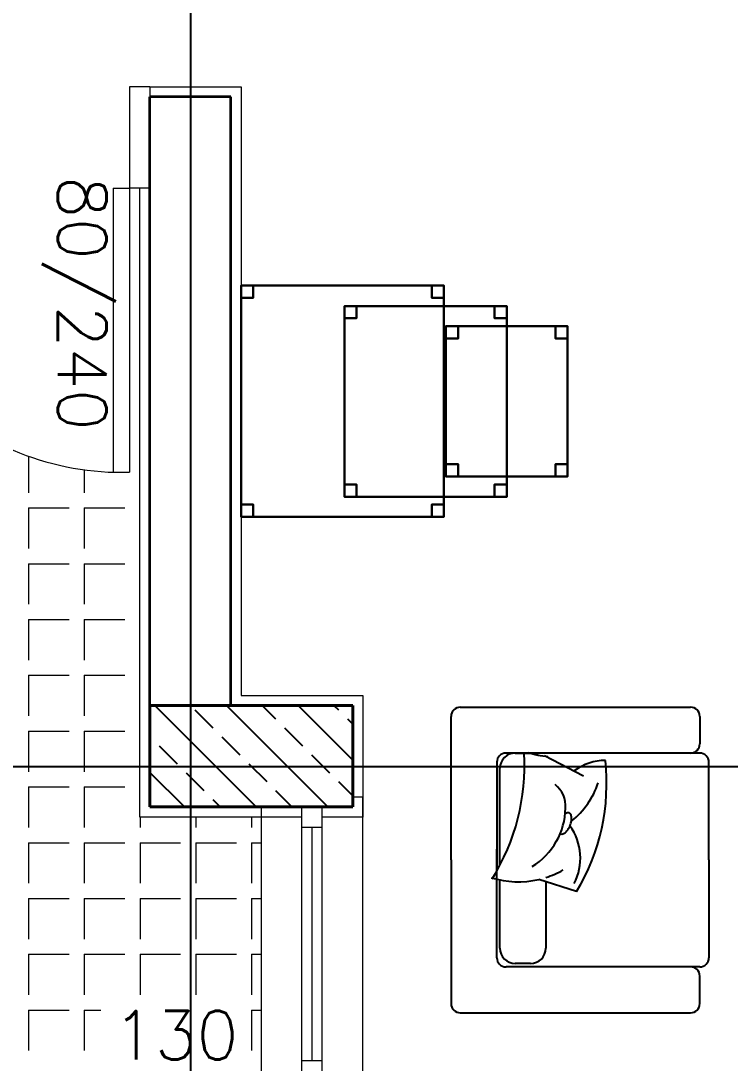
# Model space of a CAD drawing. Header units: inches. Extents: x -7543 to -822, y 102837 to 190349.
# Drawn here: x -831.6242 to -831.5893, y 102836.7978 to 102836.8492 of the extents above; entities that cross this region are included whole.
import ezdxf

# ---------------------------------------------------------------- set-up
doc = ezdxf.new("R2010")
doc.units = ezdxf.units.IN
doc.header["$MEASUREMENT"] = 0
doc.linetypes.add('DASHDOTX2', pattern=[2, 1, -0.5, 0, -0.5])
for name, color, linetype, lineweight in [('AKS', 1, 'Continuous', 25), ('İZ DÜŞÜM', 253, 'Continuous', 20), ('KOLON', 2, 'Continuous', 40), ('SIVA', 150, 'Continuous', 15), ('TARAMA', 8, 'Continuous', 25)]:
    doc.layers.add(name, color=color, linetype=linetype, lineweight=lineweight)
for name, color, linetype, lineweight, true_color in [('DUVAR', 7, 'Continuous', 35, 0xfc4642), ('KAPI', 7, 'Continuous', 18, 0xffb360), ('PENCERE', 7, 'Continuous', 18, 0xffb360), ('TEFRİŞ', 7, 'Continuous', 25, 0x78462c)]:
    doc.layers.add(name, color=color, linetype=linetype, lineweight=lineweight, true_color=true_color)
doc.styles.add('TXTX', font='TXTX')

msp = doc.modelspace()

# ---------------------------------------------------------------- linework, layer by layer
at = {"layer": 'AKS', "linetype": 'DASHDOTX2', "ltscale": 10}
for p, q in [((-831.615877394348, 102837.241780972), (-831.615877394348, 102836.7293249838)), ((-831.6986646402642, 102836.8124307916), (-831.3280608453938, 102836.8124307916))]:
    msp.add_line(p, q, dxfattribs=at)
at = {"layer": 'DUVAR'}
for p, q in [((-831.617877394348, 102836.8154307916), (-831.617877394348, 102836.8454307916)), ((-831.613877394348, 102836.8454307916), (-831.617877394348, 102836.8454307916)), ((-831.613877394348, 102836.8154307916), (-831.613877394348, 102836.8454307916))]:
    msp.add_line(p, q, dxfattribs=at)
at = {"layer": 'İZ DÜŞÜM'}
for p, q in [((-831.6238593845859, 102836.8277196493), (-831.6238593845859, 102836.8259187661)), ((-831.6211093845859, 102836.8270488106), (-831.6211093845859, 102836.8259187661)), ((-831.6238593845859, 102836.8251687661), (-831.6238593845859, 102836.8231687661)), ((-831.6238593845859, 102836.8251687661), (-831.621859384586, 102836.8251687661)), ((-831.6211093845859, 102836.8251687661), (-831.6211093845859, 102836.8231687661)), ((-831.6211093845859, 102836.8251687661), (-831.619109384586, 102836.8251687661)), ((-831.6238593845859, 102836.8224187661), (-831.6238593845859, 102836.8204187661)), ((-831.6238593845859, 102836.8224187661), (-831.621859384586, 102836.8224187661)), ((-831.6211093845859, 102836.8224187661), (-831.6211093845859, 102836.8204187661)), ((-831.6211093845859, 102836.8224187661), (-831.619109384586, 102836.8224187661)), ((-831.6238593845859, 102836.8196687661), (-831.6238593845859, 102836.8176687661)), ((-831.6238593845859, 102836.8196687661), (-831.621859384586, 102836.8196687661)), ((-831.6211093845859, 102836.8196687661), (-831.6211093845859, 102836.8176687661)), ((-831.6211093845859, 102836.8196687661), (-831.619109384586, 102836.8196687661)), ((-831.6238593845859, 102836.8169187661), (-831.6238593845859, 102836.8149187661)), ((-831.6238593845859, 102836.8169187661), (-831.621859384586, 102836.8169187661)), ((-831.6211093845859, 102836.8169187661), (-831.6211093845859, 102836.8149187661)), ((-831.6211093845859, 102836.8169187661), (-831.619109384586, 102836.8169187661)), ((-831.6238593845859, 102836.8141687661), (-831.6238593845859, 102836.8121687661)), ((-831.6238593845859, 102836.8141687661), (-831.621859384586, 102836.8141687661)), ((-831.6211093845859, 102836.8141687661), (-831.6211093845859, 102836.8121687661)), ((-831.6211093845859, 102836.8141687661), (-831.619109384586, 102836.8141687661)), ((-831.6238593845859, 102836.8114187661), (-831.6238593845859, 102836.8094187661)), ((-831.6238593845859, 102836.8114187661), (-831.621859384586, 102836.8114187661)), ((-831.6211093845859, 102836.8114187661), (-831.6211093845859, 102836.8094187661)), ((-831.6211093845859, 102836.8114187661), (-831.619109384586, 102836.8114187661)), ((-831.6183593845859, 102836.8099307916), (-831.6183593845859, 102836.8094187661)), ((-831.6156093845859, 102836.8099307916), (-831.6156093845859, 102836.8094187661)), ((-831.6128593845859, 102836.8099307916), (-831.6128593845859, 102836.8094187661)), ((-831.6238593845859, 102836.8086687661), (-831.6238593845859, 102836.8066687661)), ((-831.6238593845859, 102836.8086687661), (-831.621859384586, 102836.8086687661)), ((-831.6211093845859, 102836.8086687661), (-831.6211093845859, 102836.8066687661)), ((-831.6211093845859, 102836.8086687661), (-831.619109384586, 102836.8086687661)), ((-831.6183593845859, 102836.8086687661), (-831.6183593845859, 102836.8066687661)), ((-831.6183593845859, 102836.8086687661), (-831.616359384586, 102836.8086687661)), ((-831.6156093845859, 102836.8086687661), (-831.6156093845859, 102836.8066687661)), ((-831.6156093845859, 102836.8086687661), (-831.613609384586, 102836.8086687661)), ((-831.6128593845859, 102836.8086687661), (-831.6128593845859, 102836.8066687661)), ((-831.6128593845859, 102836.8086687661), (-831.6123773943481, 102836.8086687661)), ((-831.6238593845859, 102836.8059187661), (-831.6238593845859, 102836.8039187661)), ((-831.6238593845859, 102836.8059187661), (-831.621859384586, 102836.8059187661)), ((-831.6211093845859, 102836.8059187661), (-831.6211093845859, 102836.8039187661)), ((-831.6211093845859, 102836.8059187661), (-831.619109384586, 102836.8059187661)), ((-831.6183593845859, 102836.8059187661), (-831.6183593845859, 102836.8039187661)), ((-831.6183593845859, 102836.8059187661), (-831.616359384586, 102836.8059187661)), ((-831.6156093845859, 102836.8059187661), (-831.6156093845859, 102836.8039187661)), ((-831.6156093845859, 102836.8059187661), (-831.613609384586, 102836.8059187661)), ((-831.6128593845859, 102836.8059187661), (-831.6128593845859, 102836.8039187661)), ((-831.6128593845859, 102836.8059187661), (-831.6123773943481, 102836.8059187661)), ((-831.6238593845859, 102836.8031687661), (-831.6238593845859, 102836.8011687661)), ((-831.6238593845859, 102836.8031687661), (-831.621859384586, 102836.8031687661)), ((-831.6211093845859, 102836.8031687661), (-831.6211093845859, 102836.8011687661)), ((-831.6211093845859, 102836.8031687661), (-831.619109384586, 102836.8031687661)), ((-831.6183593845859, 102836.8031687661), (-831.6183593845859, 102836.8011687661)), ((-831.6183593845859, 102836.8031687661), (-831.616359384586, 102836.8031687661)), ((-831.6156093845859, 102836.8031687661), (-831.6156093845859, 102836.8011687661)), ((-831.6156093845859, 102836.8031687661), (-831.613609384586, 102836.8031687661)), ((-831.6128593845859, 102836.8031687661), (-831.6128593845859, 102836.8011687661)), ((-831.6128593845859, 102836.8031687661), (-831.6123773943481, 102836.8031687661)), ((-831.6238593845859, 102836.8004187661), (-831.6238593845859, 102836.7984187661)), ((-831.6238593845859, 102836.8004187661), (-831.621859384586, 102836.8004187661)), ((-831.6211093845859, 102836.8004187661), (-831.6211093845859, 102836.7984187661)), ((-831.6211093845859, 102836.8004187661), (-831.6202864222641, 102836.8004187661)), ((-831.6128593845859, 102836.8004187661), (-831.6128593845859, 102836.7984187661)), ((-831.6128593845859, 102836.8004187661), (-831.6123773943481, 102836.8004187661))]:
    msp.add_line(p, q, dxfattribs=at)
at = {"layer": 'KAPI'}
for p, q in [((-831.618877394348, 102836.8459307916), (-831.618877394348, 102836.8409307916)), ((-831.617877394348, 102836.8459307916), (-831.618877394348, 102836.8459307916)), ((-831.617877394348, 102836.8459307916), (-831.617877394348, 102836.8409307916)), ((-831.6196773943481, 102836.8409307916), (-831.6196773943481, 102836.8269307916)), ((-831.6196773943481, 102836.8409307916), (-831.618877394348, 102836.8409307916)), ((-831.617877394348, 102836.8409307916), (-831.618877394348, 102836.8409307916)), ((-831.618877394348, 102836.8409307916), (-831.618877394348, 102836.8269307916))]:
    msp.add_line(p, q, dxfattribs=at)
msp.add_arc((-831.619277394348, 102836.8405307916), 0.01360588108135596, 178.3153156342386, 271.6846843180342, dxfattribs=at)
at = {"layer": 'KOLON'}
for p, q in [((-831.617877394348, 102836.8104307916), (-831.617877394348, 102836.8154307916)), ((-831.617877394348, 102836.8154307916), (-831.6078773943481, 102836.8154307916)), ((-831.6078773943481, 102836.8154307916), (-831.6078773943481, 102836.8104307916)), ((-831.6078773943481, 102836.8104307916), (-831.617877394348, 102836.8104307916))]:
    msp.add_line(p, q, dxfattribs=at)
at = {"layer": 'PENCERE'}
for p, q in [((-831.6078773943481, 102836.8109307916), (-831.6073773943481, 102836.8109307916)), ((-831.6073773943481, 102836.7844307916), (-831.6073773943481, 102836.8109307916)), ((-831.6123773943481, 102836.7839307916), (-831.6123773943481, 102836.8104307916)), ((-831.610377394348, 102836.7844307916), (-831.610377394348, 102836.8104307916)), ((-831.609377394348, 102836.7844307916), (-831.609377394348, 102836.8104307916)), ((-831.610377394348, 102836.8094307916), (-831.609377394348, 102836.8094307916)), ((-831.609877394348, 102836.7979307916), (-831.609877394348, 102836.8094307916)), ((-831.610377394348, 102836.7979307916), (-831.609377394348, 102836.7979307916))]:
    msp.add_line(p, q, dxfattribs=at)
at = {"layer": 'SIVA'}
for p, q in [((-831.617877394348, 102836.8459307916), (-831.613377394348, 102836.8459307916)), ((-831.613377394348, 102836.8459307916), (-831.613377394348, 102836.8159307916)), ((-831.618377394348, 102836.8149307916), (-831.618377394348, 102836.8409307916)), ((-831.618377394348, 102836.8099307916), (-831.618377394348, 102836.8159307916)), ((-831.613377394348, 102836.8159307916), (-831.6073773943481, 102836.8159307916)), ((-831.6073773943481, 102836.8159307916), (-831.6073773943481, 102836.8099307916)), ((-831.610377394348, 102836.8099307916), (-831.618377394348, 102836.8099307916)), ((-831.6073773943481, 102836.8099307916), (-831.609377394348, 102836.8099307916))]:
    msp.add_line(p, q, dxfattribs=at)
at = {"layer": 'TARAMA'}
for p, q in [((-831.6176374872102, 102836.8154307916), (-831.6126374872102, 102836.8104307916)), ((-831.6156517562542, 102836.8152128276), (-831.6147678727777, 102836.8143289441)), ((-831.6141019533043, 102836.8154307916), (-831.6091019533044, 102836.8104307916)), ((-831.6123341863483, 102836.8154307916), (-831.61167428061, 102836.8147708858)), ((-831.6105664193984, 102836.8154307916), (-831.6078773943481, 102836.8127417665)), ((-831.6087986524425, 102836.8154307916), (-831.6085806884423, 102836.8152128276)), ((-831.6081387467041, 102836.8147708858), (-831.6078773943481, 102836.8145095335)), ((-831.6112323388718, 102836.8143289441), (-831.6103484553953, 102836.8134450606)), ((-831.617877394348, 102836.8139029318), (-831.6178614649453, 102836.8138870024)), ((-831.6143259310395, 102836.8138870024), (-831.613442047563, 102836.8130031189)), ((-831.6174195232071, 102836.8134450606), (-831.6165356397306, 102836.8125611772)), ((-831.609906513657, 102836.8130031189), (-831.6090226301806, 102836.8121192354)), ((-831.617877394348, 102836.8121351648), (-831.6161730211162, 102836.8104307916)), ((-831.6130001058248, 102836.8125611772), (-831.6121162223483, 102836.8116772937)), ((-831.6160936979925, 102836.8121192354), (-831.615209814516, 102836.8112353519)), ((-831.6085806884423, 102836.8116772937), (-831.6078773943481, 102836.8109739996)), ((-831.61167428061, 102836.8112353519), (-831.6108697202543, 102836.8104307916)), ((-831.6147678727777, 102836.8107934102), (-831.6144052541603, 102836.8104307916))]:
    msp.add_line(p, q, dxfattribs=at)
at = {"layer": 'TEFRİŞ'}
for p, q in [((-831.6025746316982, 102836.8153465497), (-831.5912230485095, 102836.8153465497)), ((-831.603026543457, 102836.8078146871), (-831.603026543457, 102836.814894638)), ((-831.5907711367507, 102836.814894638), (-831.5907711367507, 102836.8135389027)), ((-831.5912230485095, 102836.8130869909), (-831.6003150729043, 102836.8130869909)), ((-831.5998631611455, 102836.8130869909), (-831.599109974881, 102836.8130869909)), ((-831.5964959521308, 102836.8119548364), (-831.5984205857394, 102836.8129550557)), ((-831.5907711367507, 102836.8130869909), (-831.5912230485095, 102836.8130869909)), ((-831.5907711367507, 102836.8130869909), (-831.5907711367507, 102836.8130869909)), ((-831.6007669846631, 102836.8126350792), (-831.6007669846631, 102836.8072864549)), ((-831.6006163474101, 102836.8075627913), (-831.6006163474102, 102836.8123338047)), ((-831.5903192249918, 102836.8078146871), (-831.590319224992, 102836.8126350792)), ((-831.6007669846631, 102836.802994295), (-831.6007669846631, 102836.8083429193)), ((-831.603026543457, 102836.8078146871), (-831.603026543457, 102836.8007347362)), ((-831.5903192249918, 102836.8078146871), (-831.5903192249918, 102836.802994295)), ((-831.6006163474101, 102836.8034647361), (-831.6006163474101, 102836.8068331677)), ((-831.5968387765379, 102836.8062543778), (-831.5987025682214, 102836.8068581201)), ((-831.5983567886163, 102836.8067461109), (-831.5983567886162, 102836.8034647361)), ((-831.5912230485094, 102836.8025423832), (-831.6003150729043, 102836.8025423832)), ((-831.5991099748809, 102836.8027115498), (-831.5998631611455, 102836.8027115498)), ((-831.5907711367506, 102836.8025423832), (-831.5912230485094, 102836.8025423832)), ((-831.5907711367506, 102836.8025423832), (-831.5907711367506, 102836.8025423832)), ((-831.5907711367506, 102836.8007347362), (-831.5907711367506, 102836.8020904715)), ((-831.6025746316982, 102836.8002828244), (-831.5912230485094, 102836.8002828244))]:
    msp.add_line(p, q, dxfattribs=at)
for centre, radius, start, end in [((-831.6025746316982, 102836.814894638), 0.000451911758771268, 90, 180), ((-831.5912230485095, 102836.814894638), 0.0004519117587717318, 0, 90), ((-831.5912230485095, 102836.8135389027), 0.0004519117587720101, 270, 0), ((-831.6099260048654, 102836.8124584697), 0.01051843088521889, 328.0043636620915, 3.351369784861185), ((-831.6003150729043, 102836.8126350792), 0.0004519117587718246, 90, 180), ((-831.5998631611455, 102836.8123338047), 0.0007531862646186307, 90, 180), ((-831.5979286638152, 102836.8173837205), 0.004470957498263651, 252.8603406536967, 265.8560006152833), ((-831.599109974881, 102836.8123338047), 0.000753186264617756, 59.93238100259143, 90), ((-831.5954040553776, 102836.8101218365), 0.002603687489061572, 90.2327000660219, 126.6075334711395), ((-831.6058764451607, 102836.8116356355), 0.01051843088521889, 329.2293559587206, 5.947375745460768), ((-831.5907711367507, 102836.8126350792), 0.0004519117587713971, 0, 90), ((-831.5994263921517, 102836.8127615317), 0.00381843382496293, 307.6384493557893, 342.613905803093), ((-831.5986796289199, 102836.810487813), 0.001299108500386251, 354.7691652452057, 53.29823911595543), ((-831.6008646242859, 102836.8104413835), 0.003479438900663806, 301.9056332175428, 358.8141575649782), ((-831.597181155528, 102836.8097610788), 0.0003987088870465313, 108.1109266480063, 123.7583672069343), ((-831.5972600530241, 102836.8100023102), 0.000144903052449773, 68.20273783994867, 108.1109266701619), ((-831.5972600530242, 102836.8100023102), 0.0001449030524805355, 28.29454894525629, 68.20273782954598), ((-831.5974835347602, 102836.8098820051), 0.0003987088869424537, 4.549651945176623, 28.29454894525629), ((-831.5981951827206, 102836.8099342922), 0.001118023750526282, 338.2027377819734, 349.7955216624188), ((-831.5977756035388, 102836.8098587641), 0.0006917008929700982, 349.7955216624188, 4.549651945176623), ((-831.5975648283319, 102836.809240212), 0.0001449030523310703, 236.0113101872995, 248.2027377920251), ((-831.597564828332, 102836.809240212), 0.0001449030524480476, 248.2027378399486, 288.1109266701619), ((-831.5976437258281, 102836.8094814434), 0.0003987088870213372, 288.1109266507922, 311.8558236070674), ((-831.5978392272277, 102836.8096996715), 0.0006917008929874528, 311.855823618016, 326.6099539447245), ((-831.5981951827207, 102836.8099342922), 0.00111802375063117, 326.6099539441867, 338.202737781804), ((-831.5993682706636, 102836.8079048624), 0.002714633946096135, 332.4617526060194, 35.83365325058333), ((-831.5997163956876, 102836.8112126138), 0.004470957498263651, 287.7038766447208, 299.6917915332837), ((-831.5997163956876, 102836.8112126138), 0.004470957498263651, 252.7281262088945, 283.1063038494281), ((-831.5998631611455, 102836.8034647361), 0.0007531862646188494, 180, 270), ((-831.5991099748809, 102836.8034647361), 0.0007531862646188494, 270, 0), ((-831.6003150729043, 102836.802994295), 0.0004519117587718344, 180, 270), ((-831.5907711367506, 102836.802994295), 0.0004519117587716158, 270, 0), ((-831.5912230485094, 102836.8020904715), 0.0004519117587718344, 0, 90), ((-831.6025746316982, 102836.8007347362), 0.0004519117587709597, 180, 270), ((-831.5912230485094, 102836.8007347362), 0.0004519117587716158, 270, 0)]:
    msp.add_arc(centre, radius, start, end, dxfattribs=at)
for points in [[(-831.613377394348, 102836.8247307916, 0.0004000000000000014), (-831.613377394348, 102836.8247307916), (-831.613377394348, 102836.8361307916), (-831.613377394348, 102836.8361307916, 0.0004000000000000014)], [(-831.613377394348, 102836.8247307916), (-831.6033773943481, 102836.8247307916), (-831.6033773943481, 102836.8361307916), (-831.613377394348, 102836.8361307916)], [(-831.613377394348, 102836.8361307916, 0.0004000000000000014), (-831.613377394348, 102836.8361307916), (-831.613377394348, 102836.8361307916, 0.0004000000000000014)], [(-831.613377394348, 102836.8361307916), (-831.6033773943481, 102836.8361307916), (-831.6033773943481, 102836.8361307916, 0.0004000000000000014), (-831.613377394348, 102836.8361307916, 0.0004000000000000014)], [(-831.613377394348, 102836.8361307916, 0.0004000000000000014), (-831.613377394348, 102836.8361307916, 0.0004000000000000014), (-831.613377394348, 102836.8247307916, 0.0004000000000000014)], [(-831.613377394348, 102836.8361307916, 0.0004000000000000014), (-831.6033773943481, 102836.8361307916, 0.0004000000000000014), (-831.6033773943481, 102836.8247307916, 0.0004000000000000014), (-831.613377394348, 102836.8247307916, 0.0004000000000000014)], [(-831.613377394348, 102836.8355307916), (-831.613377394348, 102836.8355307916, -0.0114), (-831.613377394348, 102836.8361307916, -0.0114), (-831.613377394348, 102836.8361307916)], [(-831.613377394348, 102836.8355307916, -0.0114), (-831.6127773943481, 102836.8355307916, -0.0114), (-831.6127773943481, 102836.8361307916, -0.0114), (-831.613377394348, 102836.8361307916, -0.0114)], [(-831.613377394348, 102836.8361307916), (-831.613377394348, 102836.8361307916, -0.0114), (-831.613377394348, 102836.8361307916)], [(-831.613377394348, 102836.8361307916, -0.0114), (-831.6127773943481, 102836.8361307916, -0.0114), (-831.6127773943481, 102836.8361307916), (-831.613377394348, 102836.8361307916)], [(-831.613377394348, 102836.8361307916), (-831.613377394348, 102836.8361307916), (-831.613377394348, 102836.8355307916)], [(-831.613377394348, 102836.8361307916), (-831.6127773943481, 102836.8361307916), (-831.6127773943481, 102836.8355307916), (-831.613377394348, 102836.8355307916)], [(-831.6127773943481, 102836.8361307916), (-831.6127773943481, 102836.8361307916, -0.0114), (-831.6127773943481, 102836.8355307916, -0.0114), (-831.6127773943481, 102836.8355307916)], [(-831.6127773943481, 102836.8361307916, -0.0114), (-831.6127773943481, 102836.8361307916, -0.0114), (-831.6127773943481, 102836.8355307916, -0.0114)], [(-831.603977394348, 102836.8355307916), (-831.603977394348, 102836.8355307916, -0.0114), (-831.603977394348, 102836.8361307916, -0.0114), (-831.603977394348, 102836.8361307916)], [(-831.603977394348, 102836.8355307916, -0.0114), (-831.6033773943481, 102836.8355307916, -0.0114), (-831.6033773943481, 102836.8361307916, -0.0114), (-831.603977394348, 102836.8361307916, -0.0114)], [(-831.603977394348, 102836.8361307916), (-831.603977394348, 102836.8361307916, -0.0114), (-831.603977394348, 102836.8361307916)], [(-831.603977394348, 102836.8361307916, -0.0114), (-831.6033773943481, 102836.8361307916, -0.0114), (-831.6033773943481, 102836.8361307916), (-831.603977394348, 102836.8361307916)], [(-831.603977394348, 102836.8361307916), (-831.603977394348, 102836.8361307916), (-831.603977394348, 102836.8355307916)], [(-831.603977394348, 102836.8361307916), (-831.6033773943481, 102836.8361307916), (-831.6033773943481, 102836.8355307916), (-831.603977394348, 102836.8355307916)], [(-831.6033773943481, 102836.8361307916), (-831.6033773943481, 102836.8361307916, -0.0114), (-831.6033773943481, 102836.8355307916, -0.0114), (-831.6033773943481, 102836.8355307916)], [(-831.6033773943481, 102836.8361307916, -0.0114), (-831.6033773943481, 102836.8361307916, -0.0114), (-831.6033773943481, 102836.8355307916, -0.0114)], [(-831.6033773943481, 102836.8361307916, 0.0004000000000000014), (-831.6033773943481, 102836.8361307916), (-831.6033773943481, 102836.8247307916), (-831.6033773943481, 102836.8247307916, 0.0004000000000000014)], [(-831.6033773943481, 102836.8361307916), (-831.6033773943481, 102836.8361307916), (-831.6033773943481, 102836.8247307916)], [(-831.6127773943481, 102836.8355307916), (-831.6127773943481, 102836.8355307916, -0.0114), (-831.613377394348, 102836.8355307916, -0.0114), (-831.613377394348, 102836.8355307916)], [(-831.6127773943481, 102836.8355307916, -0.0114), (-831.6127773943481, 102836.8355307916, -0.0114), (-831.6127773943481, 102836.8355307916, -0.0114), (-831.613377394348, 102836.8355307916, -0.0114)], [(-831.6033773943481, 102836.8355307916), (-831.6033773943481, 102836.8355307916, -0.0114), (-831.603977394348, 102836.8355307916, -0.0114), (-831.603977394348, 102836.8355307916)], [(-831.6033773943481, 102836.8355307916, -0.0114), (-831.6033773943481, 102836.8355307916, -0.0114), (-831.6033773943481, 102836.8355307916, -0.0114), (-831.603977394348, 102836.8355307916, -0.0114)], [(-831.6082857343481, 102836.8257230516, -0.0007999999999999986), (-831.6082857343481, 102836.8257230516, -0.001199999999999999), (-831.6082857343481, 102836.8351230516, -0.001199999999999999), (-831.6082857343481, 102836.8351230516, -0.0007999999999999986)], [(-831.6082857343481, 102836.8257230516, -0.001199999999999999), (-831.6002857343481, 102836.8257230516, -0.001199999999999999), (-831.6002857343481, 102836.8351230516, -0.001199999999999999), (-831.6082857343481, 102836.8351230516, -0.001199999999999999)], [(-831.6082857343481, 102836.8351230516, -0.0007999999999999986), (-831.6082857343481, 102836.8351230516, -0.001199999999999999), (-831.6082857343481, 102836.8351230516, -0.0007999999999999986)], [(-831.6082857343481, 102836.8351230516, -0.001199999999999999), (-831.6002857343481, 102836.8351230516, -0.001199999999999999), (-831.6002857343481, 102836.8351230516, -0.0007999999999999986), (-831.6082857343481, 102836.8351230516, -0.0007999999999999986)], [(-831.6082857343481, 102836.8351230516, -0.0007999999999999986), (-831.6082857343481, 102836.8351230516, -0.0007999999999999986), (-831.6082857343481, 102836.8257230516, -0.0007999999999999986)], [(-831.6082857343481, 102836.8351230516, -0.0007999999999999986), (-831.6002857343481, 102836.8351230516, -0.0007999999999999986), (-831.6002857343481, 102836.8257230516, -0.0007999999999999986), (-831.6082857343481, 102836.8257230516, -0.0007999999999999986)], [(-831.6082857343481, 102836.8345230516, -0.001199999999999999), (-831.6082857343481, 102836.8345230516, -0.0114), (-831.6082857343481, 102836.8351230516, -0.0114), (-831.6082857343481, 102836.8351230516, -0.001199999999999999)], [(-831.6082857343481, 102836.8345230516, -0.0114), (-831.607685734348, 102836.8345230516, -0.0114), (-831.607685734348, 102836.8351230516, -0.0114), (-831.6082857343481, 102836.8351230516, -0.0114)], [(-831.6082857343481, 102836.8351230516, -0.001199999999999999), (-831.6082857343481, 102836.8351230516, -0.0114), (-831.6082857343481, 102836.8351230516, -0.001199999999999999)], [(-831.6082857343481, 102836.8351230516, -0.0114), (-831.607685734348, 102836.8351230516, -0.0114), (-831.607685734348, 102836.8351230516, -0.001199999999999999), (-831.6082857343481, 102836.8351230516, -0.001199999999999999)], [(-831.6082857343481, 102836.8351230516, -0.001199999999999999), (-831.6082857343481, 102836.8351230516, -0.001199999999999999), (-831.6082857343481, 102836.8345230516, -0.001199999999999999)], [(-831.6082857343481, 102836.8351230516, -0.001199999999999999), (-831.607685734348, 102836.8351230516, -0.001199999999999999), (-831.607685734348, 102836.8345230516, -0.001199999999999999), (-831.6082857343481, 102836.8345230516, -0.001199999999999999)], [(-831.607685734348, 102836.8351230516, -0.001199999999999999), (-831.607685734348, 102836.8351230516, -0.0114), (-831.607685734348, 102836.8345230516, -0.0114), (-831.607685734348, 102836.8345230516, -0.001199999999999999)], [(-831.607685734348, 102836.8351230516, -0.0114), (-831.607685734348, 102836.8351230516, -0.0114), (-831.607685734348, 102836.8345230516, -0.0114)], [(-831.600885734348, 102836.8345230516, -0.001199999999999999), (-831.600885734348, 102836.8345230516, -0.0114), (-831.600885734348, 102836.8351230516, -0.0114), (-831.600885734348, 102836.8351230516, -0.001199999999999999)], [(-831.600885734348, 102836.8345230516, -0.0114), (-831.6002857343481, 102836.8345230516, -0.0114), (-831.6002857343481, 102836.8351230516, -0.0114), (-831.600885734348, 102836.8351230516, -0.0114)], [(-831.600885734348, 102836.8351230516, -0.001199999999999999), (-831.600885734348, 102836.8351230516, -0.0114), (-831.600885734348, 102836.8351230516, -0.001199999999999999)], [(-831.600885734348, 102836.8351230516, -0.0114), (-831.6002857343481, 102836.8351230516, -0.0114), (-831.6002857343481, 102836.8351230516, -0.001199999999999999), (-831.600885734348, 102836.8351230516, -0.001199999999999999)], [(-831.600885734348, 102836.8351230516, -0.001199999999999999), (-831.600885734348, 102836.8351230516, -0.001199999999999999), (-831.600885734348, 102836.8345230516, -0.001199999999999999)], [(-831.600885734348, 102836.8351230516, -0.001199999999999999), (-831.6002857343481, 102836.8351230516, -0.001199999999999999), (-831.6002857343481, 102836.8345230516, -0.001199999999999999), (-831.600885734348, 102836.8345230516, -0.001199999999999999)], [(-831.6002857343481, 102836.8351230516, -0.0007999999999999986), (-831.6002857343481, 102836.8351230516, -0.001199999999999999), (-831.6002857343481, 102836.8257230516, -0.001199999999999999), (-831.6002857343481, 102836.8257230516, -0.0007999999999999986)], [(-831.6002857343481, 102836.8351230516, -0.001199999999999999), (-831.6002857343481, 102836.8351230516, -0.001199999999999999), (-831.6002857343481, 102836.8257230516, -0.001199999999999999)], [(-831.6002857343481, 102836.8351230516, -0.001199999999999999), (-831.6002857343481, 102836.8351230516, -0.0114), (-831.6002857343481, 102836.8345230516, -0.0114), (-831.6002857343481, 102836.8345230516, -0.001199999999999999)], [(-831.6002857343481, 102836.8351230516, -0.0114), (-831.6002857343481, 102836.8351230516, -0.0114), (-831.6002857343481, 102836.8345230516, -0.0114)], [(-831.607685734348, 102836.8345230516, -0.001199999999999999), (-831.607685734348, 102836.8345230516, -0.0114), (-831.6082857343481, 102836.8345230516, -0.0114), (-831.6082857343481, 102836.8345230516, -0.001199999999999999)], [(-831.607685734348, 102836.8345230516, -0.0114), (-831.607685734348, 102836.8345230516, -0.0114), (-831.607685734348, 102836.8345230516, -0.0114), (-831.6082857343481, 102836.8345230516, -0.0114)], [(-831.6002857343481, 102836.8345230516, -0.001199999999999999), (-831.6002857343481, 102836.8345230516, -0.0114), (-831.600885734348, 102836.8345230516, -0.0114), (-831.600885734348, 102836.8345230516, -0.001199999999999999)], [(-831.6002857343481, 102836.8345230516, -0.0114), (-831.6002857343481, 102836.8345230516, -0.0114), (-831.6002857343481, 102836.8345230516, -0.0114), (-831.600885734348, 102836.8345230516, -0.0114)], [(-831.603285734348, 102836.8335230516, -0.002399999999999999), (-831.603285734348, 102836.8335230516, -0.0114), (-831.603285734348, 102836.8341230516, -0.0114), (-831.603285734348, 102836.8341230516, -0.002399999999999999)], [(-831.603285734348, 102836.8335230516, -0.0114), (-831.602685734348, 102836.8335230516, -0.0114), (-831.602685734348, 102836.8341230516, -0.0114), (-831.603285734348, 102836.8341230516, -0.0114)], [(-831.603285734348, 102836.8341230516, -0.002399999999999999), (-831.603285734348, 102836.8341230516, -0.0114), (-831.603285734348, 102836.8341230516, -0.002399999999999999)], [(-831.603285734348, 102836.8341230516, -0.0114), (-831.602685734348, 102836.8341230516, -0.0114), (-831.602685734348, 102836.8341230516, -0.002399999999999999), (-831.603285734348, 102836.8341230516, -0.002399999999999999)], [(-831.603285734348, 102836.8341230516, -0.002399999999999999), (-831.603285734348, 102836.8341230516, -0.002399999999999999), (-831.603285734348, 102836.8335230516, -0.002399999999999999)], [(-831.603285734348, 102836.8341230516, -0.002399999999999999), (-831.602685734348, 102836.8341230516, -0.002399999999999999), (-831.602685734348, 102836.8335230516, -0.002399999999999999), (-831.603285734348, 102836.8335230516, -0.002399999999999999)], [(-831.603285734348, 102836.8267230516, -0.001999999999999999), (-831.603285734348, 102836.8267230516, -0.002399999999999999), (-831.603285734348, 102836.8341230516, -0.002399999999999999), (-831.603285734348, 102836.8341230516, -0.001999999999999999)], [(-831.603285734348, 102836.8267230516, -0.002399999999999999), (-831.597285734348, 102836.8267230516, -0.002399999999999999), (-831.597285734348, 102836.8341230516, -0.002399999999999999), (-831.603285734348, 102836.8341230516, -0.002399999999999999)], [(-831.603285734348, 102836.8341230516, -0.001999999999999999), (-831.603285734348, 102836.8341230516, -0.002399999999999999), (-831.603285734348, 102836.8341230516, -0.001999999999999999)], [(-831.603285734348, 102836.8341230516, -0.002399999999999999), (-831.597285734348, 102836.8341230516, -0.002399999999999999), (-831.597285734348, 102836.8341230516, -0.001999999999999999), (-831.603285734348, 102836.8341230516, -0.001999999999999999)], [(-831.603285734348, 102836.8341230516, -0.001999999999999999), (-831.603285734348, 102836.8341230516, -0.001999999999999999), (-831.603285734348, 102836.8267230516, -0.001999999999999999)], [(-831.603285734348, 102836.8341230516, -0.001999999999999999), (-831.597285734348, 102836.8341230516, -0.001999999999999999), (-831.597285734348, 102836.8267230516, -0.001999999999999999), (-831.603285734348, 102836.8267230516, -0.001999999999999999)], [(-831.602685734348, 102836.8341230516, -0.002399999999999999), (-831.602685734348, 102836.8341230516, -0.0114), (-831.602685734348, 102836.8335230516, -0.0114), (-831.602685734348, 102836.8335230516, -0.002399999999999999)], [(-831.602685734348, 102836.8341230516, -0.0114), (-831.602685734348, 102836.8341230516, -0.0114), (-831.602685734348, 102836.8335230516, -0.0114)], [(-831.5978857343481, 102836.8335230516, -0.002399999999999999), (-831.5978857343481, 102836.8335230516, -0.0114), (-831.5978857343481, 102836.8341230516, -0.0114), (-831.5978857343481, 102836.8341230516, -0.002399999999999999)], [(-831.5978857343481, 102836.8335230516, -0.0114), (-831.597285734348, 102836.8335230516, -0.0114), (-831.597285734348, 102836.8341230516, -0.0114), (-831.5978857343481, 102836.8341230516, -0.0114)], [(-831.5978857343481, 102836.8341230516, -0.002399999999999999), (-831.5978857343481, 102836.8341230516, -0.0114), (-831.5978857343481, 102836.8341230516, -0.002399999999999999)], [(-831.5978857343481, 102836.8341230516, -0.0114), (-831.597285734348, 102836.8341230516, -0.0114), (-831.597285734348, 102836.8341230516, -0.002399999999999999), (-831.5978857343481, 102836.8341230516, -0.002399999999999999)], [(-831.5978857343481, 102836.8341230516, -0.002399999999999999), (-831.5978857343481, 102836.8341230516, -0.002399999999999999), (-831.5978857343481, 102836.8335230516, -0.002399999999999999)], [(-831.5978857343481, 102836.8341230516, -0.002399999999999999), (-831.597285734348, 102836.8341230516, -0.002399999999999999), (-831.597285734348, 102836.8335230516, -0.002399999999999999), (-831.5978857343481, 102836.8335230516, -0.002399999999999999)], [(-831.597285734348, 102836.8341230516, -0.002399999999999999), (-831.597285734348, 102836.8341230516, -0.0114), (-831.597285734348, 102836.8335230516, -0.0114), (-831.597285734348, 102836.8335230516, -0.002399999999999999)], [(-831.597285734348, 102836.8341230516, -0.0114), (-831.597285734348, 102836.8341230516, -0.0114), (-831.597285734348, 102836.8335230516, -0.0114)], [(-831.597285734348, 102836.8341230516, -0.001999999999999999), (-831.597285734348, 102836.8341230516, -0.002399999999999999), (-831.597285734348, 102836.8267230516, -0.002399999999999999), (-831.597285734348, 102836.8267230516, -0.001999999999999999)], [(-831.597285734348, 102836.8341230516, -0.002399999999999999), (-831.597285734348, 102836.8341230516, -0.002399999999999999), (-831.597285734348, 102836.8267230516, -0.002399999999999999)], [(-831.602685734348, 102836.8335230516, -0.002399999999999999), (-831.602685734348, 102836.8335230516, -0.0114), (-831.603285734348, 102836.8335230516, -0.0114), (-831.603285734348, 102836.8335230516, -0.002399999999999999)], [(-831.602685734348, 102836.8335230516, -0.0114), (-831.602685734348, 102836.8335230516, -0.0114), (-831.602685734348, 102836.8335230516, -0.0114), (-831.603285734348, 102836.8335230516, -0.0114)], [(-831.597285734348, 102836.8335230516, -0.002399999999999999), (-831.597285734348, 102836.8335230516, -0.0114), (-831.5978857343481, 102836.8335230516, -0.0114), (-831.5978857343481, 102836.8335230516, -0.002399999999999999)], [(-831.597285734348, 102836.8335230516, -0.0114), (-831.597285734348, 102836.8335230516, -0.0114), (-831.597285734348, 102836.8335230516, -0.0114), (-831.5978857343481, 102836.8335230516, -0.0114)], [(-831.603285734348, 102836.8267230516, -0.002399999999999999), (-831.603285734348, 102836.8267230516, -0.0114), (-831.603285734348, 102836.8273230516, -0.0114), (-831.603285734348, 102836.8273230516, -0.002399999999999999)], [(-831.603285734348, 102836.8267230516, -0.0114), (-831.602685734348, 102836.8267230516, -0.0114), (-831.602685734348, 102836.8273230516, -0.0114), (-831.603285734348, 102836.8273230516, -0.0114)], [(-831.603285734348, 102836.8273230516, -0.002399999999999999), (-831.603285734348, 102836.8273230516, -0.0114), (-831.603285734348, 102836.8273230516, -0.002399999999999999)], [(-831.603285734348, 102836.8273230516, -0.0114), (-831.602685734348, 102836.8273230516, -0.0114), (-831.602685734348, 102836.8273230516, -0.002399999999999999), (-831.603285734348, 102836.8273230516, -0.002399999999999999)], [(-831.603285734348, 102836.8273230516, -0.002399999999999999), (-831.603285734348, 102836.8273230516, -0.002399999999999999), (-831.603285734348, 102836.8267230516, -0.002399999999999999)], [(-831.603285734348, 102836.8273230516, -0.002399999999999999), (-831.602685734348, 102836.8273230516, -0.002399999999999999), (-831.602685734348, 102836.8267230516, -0.002399999999999999), (-831.603285734348, 102836.8267230516, -0.002399999999999999)], [(-831.602685734348, 102836.8273230516, -0.002399999999999999), (-831.602685734348, 102836.8273230516, -0.0114), (-831.602685734348, 102836.8267230516, -0.0114), (-831.602685734348, 102836.8267230516, -0.002399999999999999)], [(-831.602685734348, 102836.8273230516, -0.0114), (-831.602685734348, 102836.8273230516, -0.0114), (-831.602685734348, 102836.8267230516, -0.0114)], [(-831.5978857343481, 102836.8267230516, -0.002399999999999999), (-831.5978857343481, 102836.8267230516, -0.0114), (-831.5978857343481, 102836.8273230516, -0.0114), (-831.5978857343481, 102836.8273230516, -0.002399999999999999)], [(-831.5978857343481, 102836.8267230516, -0.0114), (-831.597285734348, 102836.8267230516, -0.0114), (-831.597285734348, 102836.8273230516, -0.0114), (-831.5978857343481, 102836.8273230516, -0.0114)], [(-831.5978857343481, 102836.8273230516, -0.002399999999999999), (-831.5978857343481, 102836.8273230516, -0.0114), (-831.5978857343481, 102836.8273230516, -0.002399999999999999)], [(-831.5978857343481, 102836.8273230516, -0.0114), (-831.597285734348, 102836.8273230516, -0.0114), (-831.597285734348, 102836.8273230516, -0.002399999999999999), (-831.5978857343481, 102836.8273230516, -0.002399999999999999)], [(-831.5978857343481, 102836.8273230516, -0.002399999999999999), (-831.5978857343481, 102836.8273230516, -0.002399999999999999), (-831.5978857343481, 102836.8267230516, -0.002399999999999999)], [(-831.5978857343481, 102836.8273230516, -0.002399999999999999), (-831.597285734348, 102836.8273230516, -0.002399999999999999), (-831.597285734348, 102836.8267230516, -0.002399999999999999), (-831.5978857343481, 102836.8267230516, -0.002399999999999999)], [(-831.597285734348, 102836.8273230516, -0.002399999999999999), (-831.597285734348, 102836.8273230516, -0.0114), (-831.597285734348, 102836.8267230516, -0.0114), (-831.597285734348, 102836.8267230516, -0.002399999999999999)], [(-831.597285734348, 102836.8273230516, -0.0114), (-831.597285734348, 102836.8273230516, -0.0114), (-831.597285734348, 102836.8267230516, -0.0114)], [(-831.602685734348, 102836.8267230516, -0.002399999999999999), (-831.602685734348, 102836.8267230516, -0.0114), (-831.603285734348, 102836.8267230516, -0.0114), (-831.603285734348, 102836.8267230516, -0.002399999999999999)], [(-831.602685734348, 102836.8267230516, -0.0114), (-831.602685734348, 102836.8267230516, -0.0114), (-831.602685734348, 102836.8267230516, -0.0114), (-831.603285734348, 102836.8267230516, -0.0114)], [(-831.597285734348, 102836.8267230516, -0.001999999999999999), (-831.597285734348, 102836.8267230516, -0.002399999999999999), (-831.603285734348, 102836.8267230516, -0.002399999999999999), (-831.603285734348, 102836.8267230516, -0.001999999999999999)], [(-831.597285734348, 102836.8267230516, -0.002399999999999999), (-831.597285734348, 102836.8267230516, -0.002399999999999999), (-831.597285734348, 102836.8267230516, -0.002399999999999999), (-831.603285734348, 102836.8267230516, -0.002399999999999999)], [(-831.597285734348, 102836.8267230516, -0.002399999999999999), (-831.597285734348, 102836.8267230516, -0.0114), (-831.5978857343481, 102836.8267230516, -0.0114), (-831.5978857343481, 102836.8267230516, -0.002399999999999999)], [(-831.597285734348, 102836.8267230516, -0.0114), (-831.597285734348, 102836.8267230516, -0.0114), (-831.597285734348, 102836.8267230516, -0.0114), (-831.5978857343481, 102836.8267230516, -0.0114)], [(-831.6082857343481, 102836.8257230516, -0.001199999999999999), (-831.6082857343481, 102836.8257230516, -0.0114), (-831.6082857343481, 102836.8263230516, -0.0114), (-831.6082857343481, 102836.8263230516, -0.001199999999999999)], [(-831.6082857343481, 102836.8257230516, -0.0114), (-831.607685734348, 102836.8257230516, -0.0114), (-831.607685734348, 102836.8263230516, -0.0114), (-831.6082857343481, 102836.8263230516, -0.0114)], [(-831.6082857343481, 102836.8263230516, -0.001199999999999999), (-831.6082857343481, 102836.8263230516, -0.0114), (-831.6082857343481, 102836.8263230516, -0.001199999999999999)], [(-831.6082857343481, 102836.8263230516, -0.0114), (-831.607685734348, 102836.8263230516, -0.0114), (-831.607685734348, 102836.8263230516, -0.001199999999999999), (-831.6082857343481, 102836.8263230516, -0.001199999999999999)], [(-831.6082857343481, 102836.8263230516, -0.001199999999999999), (-831.6082857343481, 102836.8263230516, -0.001199999999999999), (-831.6082857343481, 102836.8257230516, -0.001199999999999999)], [(-831.6082857343481, 102836.8263230516, -0.001199999999999999), (-831.607685734348, 102836.8263230516, -0.001199999999999999), (-831.607685734348, 102836.8257230516, -0.001199999999999999), (-831.6082857343481, 102836.8257230516, -0.001199999999999999)], [(-831.607685734348, 102836.8263230516, -0.001199999999999999), (-831.607685734348, 102836.8263230516, -0.0114), (-831.607685734348, 102836.8257230516, -0.0114), (-831.607685734348, 102836.8257230516, -0.001199999999999999)], [(-831.607685734348, 102836.8263230516, -0.0114), (-831.607685734348, 102836.8263230516, -0.0114), (-831.607685734348, 102836.8257230516, -0.0114)], [(-831.600885734348, 102836.8257230516, -0.001199999999999999), (-831.600885734348, 102836.8257230516, -0.0114), (-831.600885734348, 102836.8263230516, -0.0114), (-831.600885734348, 102836.8263230516, -0.001199999999999999)], [(-831.600885734348, 102836.8257230516, -0.0114), (-831.6002857343481, 102836.8257230516, -0.0114), (-831.6002857343481, 102836.8263230516, -0.0114), (-831.600885734348, 102836.8263230516, -0.0114)], [(-831.600885734348, 102836.8263230516, -0.001199999999999999), (-831.600885734348, 102836.8263230516, -0.0114), (-831.600885734348, 102836.8263230516, -0.001199999999999999)], [(-831.600885734348, 102836.8263230516, -0.0114), (-831.6002857343481, 102836.8263230516, -0.0114), (-831.6002857343481, 102836.8263230516, -0.001199999999999999), (-831.600885734348, 102836.8263230516, -0.001199999999999999)], [(-831.600885734348, 102836.8263230516, -0.001199999999999999), (-831.600885734348, 102836.8263230516, -0.001199999999999999), (-831.600885734348, 102836.8257230516, -0.001199999999999999)], [(-831.600885734348, 102836.8263230516, -0.001199999999999999), (-831.6002857343481, 102836.8263230516, -0.001199999999999999), (-831.6002857343481, 102836.8257230516, -0.001199999999999999), (-831.600885734348, 102836.8257230516, -0.001199999999999999)], [(-831.6002857343481, 102836.8263230516, -0.001199999999999999), (-831.6002857343481, 102836.8263230516, -0.0114), (-831.6002857343481, 102836.8257230516, -0.0114), (-831.6002857343481, 102836.8257230516, -0.001199999999999999)], [(-831.6002857343481, 102836.8263230516, -0.0114), (-831.6002857343481, 102836.8263230516, -0.0114), (-831.6002857343481, 102836.8257230516, -0.0114)], [(-831.6002857343481, 102836.8257230516, -0.0007999999999999986), (-831.6002857343481, 102836.8257230516, -0.001199999999999999), (-831.6082857343481, 102836.8257230516, -0.001199999999999999), (-831.6082857343481, 102836.8257230516, -0.0007999999999999986)], [(-831.6002857343481, 102836.8257230516, -0.001199999999999999), (-831.6002857343481, 102836.8257230516, -0.001199999999999999), (-831.6002857343481, 102836.8257230516, -0.001199999999999999), (-831.6082857343481, 102836.8257230516, -0.001199999999999999)], [(-831.607685734348, 102836.8257230516, -0.001199999999999999), (-831.607685734348, 102836.8257230516, -0.0114), (-831.6082857343481, 102836.8257230516, -0.0114), (-831.6082857343481, 102836.8257230516, -0.001199999999999999)], [(-831.607685734348, 102836.8257230516, -0.0114), (-831.607685734348, 102836.8257230516, -0.0114), (-831.607685734348, 102836.8257230516, -0.0114), (-831.6082857343481, 102836.8257230516, -0.0114)], [(-831.6002857343481, 102836.8257230516, -0.001199999999999999), (-831.6002857343481, 102836.8257230516, -0.0114), (-831.600885734348, 102836.8257230516, -0.0114), (-831.600885734348, 102836.8257230516, -0.001199999999999999)], [(-831.6002857343481, 102836.8257230516, -0.0114), (-831.6002857343481, 102836.8257230516, -0.0114), (-831.6002857343481, 102836.8257230516, -0.0114), (-831.600885734348, 102836.8257230516, -0.0114)], [(-831.613377394348, 102836.8247307916), (-831.613377394348, 102836.8247307916, -0.0114), (-831.613377394348, 102836.8253307916, -0.0114), (-831.613377394348, 102836.8253307916)], [(-831.613377394348, 102836.8247307916, -0.0114), (-831.6127773943481, 102836.8247307916, -0.0114), (-831.6127773943481, 102836.8253307916, -0.0114), (-831.613377394348, 102836.8253307916, -0.0114)], [(-831.613377394348, 102836.8253307916), (-831.613377394348, 102836.8253307916, -0.0114), (-831.613377394348, 102836.8253307916)], [(-831.613377394348, 102836.8253307916, -0.0114), (-831.6127773943481, 102836.8253307916, -0.0114), (-831.6127773943481, 102836.8253307916), (-831.613377394348, 102836.8253307916)], [(-831.613377394348, 102836.8253307916), (-831.613377394348, 102836.8253307916), (-831.613377394348, 102836.8247307916)], [(-831.613377394348, 102836.8253307916), (-831.6127773943481, 102836.8253307916), (-831.6127773943481, 102836.8247307916), (-831.613377394348, 102836.8247307916)], [(-831.6127773943481, 102836.8253307916), (-831.6127773943481, 102836.8253307916, -0.0114), (-831.6127773943481, 102836.8247307916, -0.0114), (-831.6127773943481, 102836.8247307916)], [(-831.6127773943481, 102836.8253307916, -0.0114), (-831.6127773943481, 102836.8253307916, -0.0114), (-831.6127773943481, 102836.8247307916, -0.0114)], [(-831.603977394348, 102836.8247307916), (-831.603977394348, 102836.8247307916, -0.0114), (-831.603977394348, 102836.8253307916, -0.0114), (-831.603977394348, 102836.8253307916)], [(-831.603977394348, 102836.8247307916, -0.0114), (-831.6033773943481, 102836.8247307916, -0.0114), (-831.6033773943481, 102836.8253307916, -0.0114), (-831.603977394348, 102836.8253307916, -0.0114)], [(-831.603977394348, 102836.8253307916), (-831.603977394348, 102836.8253307916, -0.0114), (-831.603977394348, 102836.8253307916)], [(-831.603977394348, 102836.8253307916, -0.0114), (-831.6033773943481, 102836.8253307916, -0.0114), (-831.6033773943481, 102836.8253307916), (-831.603977394348, 102836.8253307916)], [(-831.603977394348, 102836.8253307916), (-831.603977394348, 102836.8253307916), (-831.603977394348, 102836.8247307916)], [(-831.603977394348, 102836.8253307916), (-831.6033773943481, 102836.8253307916), (-831.6033773943481, 102836.8247307916), (-831.603977394348, 102836.8247307916)], [(-831.6033773943481, 102836.8253307916), (-831.6033773943481, 102836.8253307916, -0.0114), (-831.6033773943481, 102836.8247307916, -0.0114), (-831.6033773943481, 102836.8247307916)], [(-831.6033773943481, 102836.8253307916, -0.0114), (-831.6033773943481, 102836.8253307916, -0.0114), (-831.6033773943481, 102836.8247307916, -0.0114)], [(-831.6033773943481, 102836.8247307916, 0.0004000000000000014), (-831.6033773943481, 102836.8247307916), (-831.613377394348, 102836.8247307916), (-831.613377394348, 102836.8247307916, 0.0004000000000000014)], [(-831.6033773943481, 102836.8247307916), (-831.6033773943481, 102836.8247307916), (-831.6033773943481, 102836.8247307916), (-831.613377394348, 102836.8247307916)], [(-831.6127773943481, 102836.8247307916), (-831.6127773943481, 102836.8247307916, -0.0114), (-831.613377394348, 102836.8247307916, -0.0114), (-831.613377394348, 102836.8247307916)], [(-831.6127773943481, 102836.8247307916, -0.0114), (-831.6127773943481, 102836.8247307916, -0.0114), (-831.6127773943481, 102836.8247307916, -0.0114), (-831.613377394348, 102836.8247307916, -0.0114)], [(-831.6033773943481, 102836.8247307916), (-831.6033773943481, 102836.8247307916, -0.0114), (-831.603977394348, 102836.8247307916, -0.0114), (-831.603977394348, 102836.8247307916)], [(-831.6033773943481, 102836.8247307916, -0.0114), (-831.6033773943481, 102836.8247307916, -0.0114), (-831.6033773943481, 102836.8247307916, -0.0114), (-831.603977394348, 102836.8247307916, -0.0114)]]:
    msp.add_3dface(points, dxfattribs=at)

# ---------------------------------------------------------------- texts
at = {"layer": 'KAPI', "style": 'TXTX'}
msp.add_text('80/240', height=0.002399999999999999, rotation=270, dxfattribs=at).set_placement((-831.6224060742245, 102836.8415210209))
at = {"layer": 'PENCERE', "style": 'TXTX'}
msp.add_text('130', height=0.0024, dxfattribs=at).set_placement((-831.6196864222642, 102836.7979747283))

doc.saveas('drawing.dxf')
